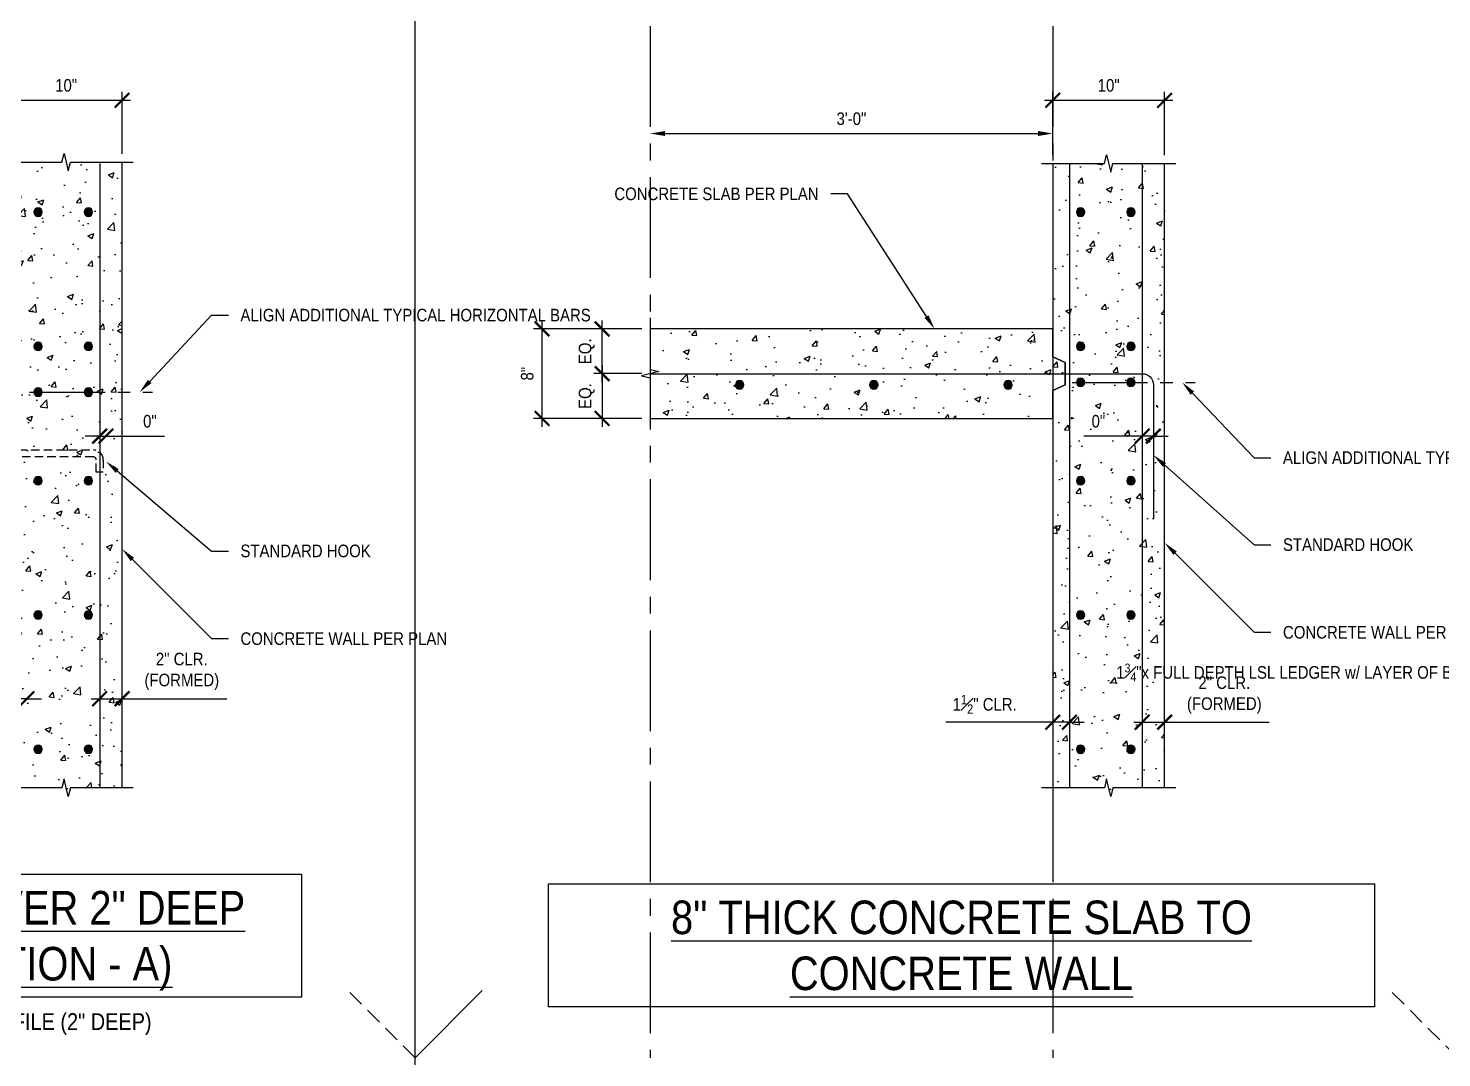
# Model space of a CAD drawing. Header units: inches. Extents: x -2661 to 42767, y -1222 to 9099.
# Drawn here: x 649.6 to 775.9, y 1811.5 to 1903.5 of the extents above; entities that cross this region are included whole.
import ezdxf
from ezdxf import colors
from ezdxf.entities.mleader import LeaderData, LeaderLine
from ezdxf.math import Vec2, Vec3

# ---------------------------------------------------------------- set-up
doc = ezdxf.new("R2010")
doc.units = ezdxf.units.IN
doc.header["$LTSCALE"] = 12
doc.header["$MEASUREMENT"] = 0
doc.header["$PDMODE"] = 3
for name, pattern in [('CENTER2', [1.125, 0.75, -0.125, 0.125, -0.125]), ('HIDDEN2', [0.1875, 0.125, -0.0625]), ('HIDDEN4', [0.09375, 0.0625, -0.03125])]:
    doc.linetypes.add(name, pattern=pattern)
doc.layers.get('0').update_dxf_attribs({"linetype": 'CONTINUOUS'})
doc.layers.get('DefPoints').update_dxf_attribs({"color": 251, "linetype": 'CONTINUOUS'})
doc.layers.add('DESIGNER COMMENTS', color=221, linetype='CONTINUOUS', plot=False)
doc.layers.add('S-ANNO-GRID-NONPLOT', color=251, linetype='CONTINUOUS', plot=False)
for name, color, linetype in [('S-ANNO-DIMS', 2, 'CONTINUOUS'), ('S-ANNO-NOTE', 4, 'CONTINUOUS'), ('S-BOLT', 2, 'CONTINUOUS'), ('S-BREAK', 2, 'CONTINUOUS'), ('S-CONC', 4, 'CONTINUOUS'), ('S-GRID', 1, 'CENTER2'), ('S-REBAR', 7, 'CONTINUOUS')]:
    doc.layers.add(name, color=color, linetype=linetype)
doc.layers.add('S-HATCH2', color=2, linetype='CONTINUOUS', transparency=0.5)
doc.styles.add('Arial', font='arial.ttf', dxfattribs={"width": 0.85})
doc.dimstyles.new('DIM-12_Se', dxfattribs={"dimscale": 12, "dimtxt": 0.09375, "dimasz": 0.109375, "dimexe": 0.0625, "dimexo": 0.0625, "dimgap": 0.0625, "dimtad": 1, "dimdec": 4, "dimzin": 11, "dimdsep": 46, "dimlunit": 4, "dimtxsty": 'Arial', "dimblk": 'ARCHTICK', "dimcen": 0.125, "dimdle": 0.0625, "dimclrd": 256, "dimclre": 256, "dimclrt": 4, "dimadec": 0, "dimazin": 0, "dimtfac": 0.75, "dimtdec": 4, "dimtmove": 0, "dimatfit": 3, "dimfxl": 1, "dimfrac": 1, "dimtolj": 1, "dimtzin": 0, "dimarcsym": 0})
pattern_1 = [(50, (249.3637, 1555.5466), (5.37945, -0.47064), [0.5625, -6.1875]), (355, (249.3637, 1555.5466), (-1.040635, 5.64144), [0.45, -4.95]), (100.4514, (249.812, 1555.5073), (4.338816, 5.1708), [0.47805, -5.258566]), (46.1842, (249.364, 1557.0466), (8.00431, -1.241395), [0.84375, -9.28125]), (96.6356, (250.031, 1556.943), (7.00996, 7.30589), [0.71708, -7.88785]), (351.1842, (249.364, 1557.0466), (7.00996, 7.30589), [0.675, -7.425]), (21, (250.1137, 1556.6716), (4.476803, -3.019642), [0.5625, -6.1875]), (326, (250.1137, 1556.6716), (1.824865, 5.438625), [0.45, -4.95]), (71.4514, (250.487, 1556.42), (6.30167, 2.418984), [0.47805, -5.258566]), (37.5, (249.3637, 1555.5466), (0.091199, 2.496704), [0, -4.89, 0, -5.025, 0, -4.96875]), (7.5, (249.3637, 1555.5466), (1.973022, 2.958088), [0, -2.865, 0, -4.7775, 0, -1.89375]), (327.5, (247.6912, 1555.5466), (4.003668, -0.1691615), [0, -1.875, 0, -5.85, 0, -7.7625]), (317.5, (246.9412, 1555.5466), (4.373896, 0.750787), [0, -2.4375, 0, -3.885, 0, -5.5125])]

# ---------------------------------------------------------------- blocks, each defined once
blk = doc.blocks.new('Se_24x36_STARTERS_GRID')
for p, q in [((-186.42, -92), (-186.42, 276)), ((-186.42, 0), (-180.42, 6))]:
    blk.add_line(p, q)
at = {"linetype": 'HIDDEN2'}
for p, q in [((-186.42, 0), (-192.42, 6)), ((-93.21, 0), (-99.21, 6))]:
    blk.add_line(p, q, dxfattribs=at)
blk = doc.blocks.new('*D1874')
at = {"layer": 'DefPoints', "color": 0, "transparency": 16777216}
for p in [(705.17, 1894.14), (741.17, 1894.14), (741.17, 1894.14)]:
    blk.add_point(p, dxfattribs=at)
at = {"layer": 'DESIGNER COMMENTS', "lineweight": -2, "transparency": 16777216}
blk.add_line((706.49, 1894.14), (739.86, 1894.14), dxfattribs=at)
at = {"layer": 'DESIGNER COMMENTS', "transparency": 16777216}
for points in [[(706.49, 1894.36), (706.49, 1893.92), (705.17, 1894.14)], [(739.86, 1894.36), (739.86, 1893.92), (741.17, 1894.14)]]:
    blk.add_solid(points, dxfattribs=at)
at = {"layer": 'DESIGNER COMMENTS', "transparency": 16777216, "insert": (723.17, 1895.46), "char_height": 1.125, "attachment_point": 5, "style": 'Arial'}
blk.add_mtext('\\A1;3\'-0"', dxfattribs=at)
blk = doc.blocks.new('*U521')
h = blk.add_hatch(color=256)
h.dxf.hatch_style = 1
h.paths.add_polyline_path([(0.375, 0, 1), (-0.375, 0, 1)])
at = {"color": 0}
blk.add_circle((0, 0), 0.375, dxfattribs=at)
blk = doc.blocks.new('*U1828')
at = {"layer": 'S-REBAR', "linetype": 'ByBlock', "rotation": 180}
blk.add_blockref('*U521', (0, 0), dxfattribs=at)
blk = doc.blocks.new('*U1817')
at = {"layer": 'S-REBAR', "color": 0, "linetype": 'ByBlock', "lineweight": -2, "transparency": 16777216}
for p in [(0, 0), (12, 0), (24, 0)]:
    blk.add_blockref('*U1828', p, dxfattribs=at)
blk = doc.blocks.new('_ARCHTICK')
at = {"color": 0, "linetype": 'ByBlock', "const_width": 0.15}
blk.add_lwpolyline([(-0.5, -0.5), (0.5, 0.5)], dxfattribs=at)
blk = doc.blocks.new('*D1875')
at = {"layer": 'DefPoints', "color": 0, "transparency": 16777216}
for p in [(749.17, 1841.53), (751.17, 1841.53), (751.17, 1841.53)]:
    blk.add_point(p, dxfattribs=at)
at = {"layer": 'S-ANNO-DIMS', "lineweight": -2, "transparency": 16777216}
for p, q in [((748.42, 1841.53), (751.17, 1841.53)), ((751.17, 1841.53), (760.53, 1841.53))]:
    blk.add_line(p, q, dxfattribs=at)
at = {"layer": 'S-ANNO-DIMS', "lineweight": -2, "transparency": 16777216, "xscale": 1.3125, "yscale": 1.3125, "zscale": 1.3125, "rotation": 180}
blk.add_blockref('_ARCHTICK', (749.17, 1841.53), dxfattribs=at)
at = {"layer": 'S-ANNO-DIMS', "lineweight": -2, "transparency": 16777216, "xscale": 1.3125, "yscale": 1.3125, "zscale": 1.3125}
blk.add_blockref('_ARCHTICK', (751.17, 1841.53), dxfattribs=at)
at = {"layer": 'S-ANNO-DIMS', "color": 4, "transparency": 16777216, "insert": (756.51, 1843.96), "char_height": 1.125, "width": 8.596, "attachment_point": 5, "style": 'Arial'}
blk.add_mtext('\\A1;2" CLR. (FORMED)', dxfattribs=at)
blk = doc.blocks.new('*D1876')
at = {"layer": 'DefPoints', "color": 0, "transparency": 16777216}
for p in [(741.17, 1841.53), (741.17, 1841.53), (742.66, 1841.53)]:
    blk.add_point(p, dxfattribs=at)
at = {"layer": 'S-ANNO-DIMS', "lineweight": -2, "transparency": 16777216}
for p, q in [((741.17, 1841.53), (731.61, 1841.53)), ((742.66, 1841.53), (741.17, 1841.53)), ((742.66, 1841.53), (743.97, 1841.53))]:
    blk.add_line(p, q, dxfattribs=at)
at = {"layer": 'S-ANNO-DIMS', "lineweight": -2, "transparency": 16777216, "xscale": 1.3125, "yscale": 1.3125, "zscale": 1.3125}
blk.add_blockref('_ARCHTICK', (741.17, 1841.53), dxfattribs=at)
at = {"layer": 'S-ANNO-DIMS', "lineweight": -2, "transparency": 16777216, "xscale": 1.3125, "yscale": 1.3125, "zscale": 1.3125, "rotation": 180}
blk.add_blockref('_ARCHTICK', (742.66, 1841.53), dxfattribs=at)
at = {"layer": 'S-ANNO-DIMS', "color": 4, "transparency": 16777216, "insert": (735.08, 1843.13), "char_height": 1.125, "width": 5.841, "attachment_point": 5, "style": 'Arial'}
blk.add_mtext('\\A1;1{\\H0.75x;\\S1#2;}" CLR.', dxfattribs=at)
blk = doc.blocks.new('*D1878')
at = {"layer": 'DefPoints', "color": 0, "transparency": 16777216}
for p in [(657.96, 1897.11), (647.96, 1891.58), (657.96, 1891.58)]:
    blk.add_point(p, dxfattribs=at)
at = {"layer": 'S-ANNO-DIMS', "lineweight": -2, "transparency": 16777216}
for p, q in [((647.21, 1897.11), (658.71, 1897.11)), ((647.96, 1892.33), (647.96, 1897.86)), ((657.96, 1892.33), (657.96, 1897.86))]:
    blk.add_line(p, q, dxfattribs=at)
at = {"layer": 'S-ANNO-DIMS', "lineweight": -2, "transparency": 16777216, "xscale": 1.3125, "yscale": 1.3125, "zscale": 1.3125, "rotation": 180}
blk.add_blockref('_ARCHTICK', (647.96, 1897.11), dxfattribs=at)
at = {"layer": 'S-ANNO-DIMS', "lineweight": -2, "transparency": 16777216, "xscale": 1.3125, "yscale": 1.3125, "zscale": 1.3125}
blk.add_blockref('_ARCHTICK', (657.96, 1897.11), dxfattribs=at)
at = {"layer": 'S-ANNO-DIMS', "color": 4, "transparency": 16777216, "insert": (652.96, 1898.44), "char_height": 1.125, "attachment_point": 5, "style": 'Arial'}
blk.add_mtext('\\A1;10"', dxfattribs=at)
blk = doc.blocks.new('*D1882')
at = {"layer": 'DefPoints', "color": 0, "transparency": 16777216}
for p in [(695.51, 1876.68), (705.17, 1876.68), (705.17, 1868.68)]:
    blk.add_point(p, dxfattribs=at)
at = {"layer": 'S-ANNO-DIMS', "lineweight": -2, "transparency": 16777216}
for p, q in [((704.42, 1876.68), (694.76, 1876.68)), ((695.51, 1867.93), (695.51, 1877.43)), ((704.42, 1868.68), (694.76, 1868.68))]:
    blk.add_line(p, q, dxfattribs=at)
at = {"layer": 'S-ANNO-DIMS', "lineweight": -2, "transparency": 16777216, "xscale": 1.3125, "yscale": 1.3125, "zscale": 1.3125}
for p, rotation in [((695.51, 1876.68), 90), ((695.51, 1868.68), 270)]:
    blk.add_blockref('_ARCHTICK', p, dxfattribs=dict(at, rotation=rotation))
at = {"layer": 'S-ANNO-DIMS', "color": 4, "transparency": 16777216, "insert": (694.19, 1872.68), "char_height": 1.125, "attachment_point": 5, "rotation": 90, "style": 'Arial'}
blk.add_mtext('\\A1;8"', dxfattribs=at)
blk = doc.blocks.new('*D1864')
at = {"layer": 'DefPoints', "color": 0, "transparency": 16777216}
for p in [(655.96, 1843.63), (657.96, 1843.63), (657.96, 1843.63)]:
    blk.add_point(p, dxfattribs=at)
at = {"layer": 'S-ANNO-DIMS', "lineweight": -2, "transparency": 16777216}
for p, q in [((655.21, 1843.63), (657.96, 1843.63)), ((657.96, 1843.63), (667.33, 1843.63))]:
    blk.add_line(p, q, dxfattribs=at)
at = {"layer": 'S-ANNO-DIMS', "lineweight": -2, "transparency": 16777216, "xscale": 1.3125, "yscale": 1.3125, "zscale": 1.3125, "rotation": 180}
blk.add_blockref('_ARCHTICK', (655.96, 1843.63), dxfattribs=at)
at = {"layer": 'S-ANNO-DIMS', "lineweight": -2, "transparency": 16777216, "xscale": 1.3125, "yscale": 1.3125, "zscale": 1.3125}
blk.add_blockref('_ARCHTICK', (657.96, 1843.63), dxfattribs=at)
at = {"layer": 'S-ANNO-DIMS', "color": 4, "transparency": 16777216, "insert": (663.3, 1846.07), "char_height": 1.125, "width": 8.596, "attachment_point": 5, "style": 'Arial'}
blk.add_mtext('\\A1;2" CLR. (FORMED)', dxfattribs=at)
blk = doc.blocks.new('*D1865')
at = {"layer": 'DefPoints', "color": 0, "transparency": 16777216}
for p in [(647.96, 1843.63), (647.96, 1843.63), (649.45, 1843.63)]:
    blk.add_point(p, dxfattribs=at)
at = {"layer": 'S-ANNO-DIMS', "lineweight": -2, "transparency": 16777216}
for p, q in [((647.96, 1843.63), (638.4, 1843.63)), ((649.45, 1843.63), (647.96, 1843.63)), ((649.45, 1843.63), (650.76, 1843.63))]:
    blk.add_line(p, q, dxfattribs=at)
at = {"layer": 'S-ANNO-DIMS', "lineweight": -2, "transparency": 16777216, "xscale": 1.3125, "yscale": 1.3125, "zscale": 1.3125}
blk.add_blockref('_ARCHTICK', (647.96, 1843.63), dxfattribs=at)
at = {"layer": 'S-ANNO-DIMS', "lineweight": -2, "transparency": 16777216, "xscale": 1.3125, "yscale": 1.3125, "zscale": 1.3125, "rotation": 180}
blk.add_blockref('_ARCHTICK', (649.45, 1843.63), dxfattribs=at)
at = {"layer": 'S-ANNO-DIMS', "color": 4, "transparency": 16777216, "insert": (641.87, 1845.24), "char_height": 1.125, "width": 5.841, "attachment_point": 5, "style": 'Arial'}
blk.add_mtext('\\A1;1{\\H0.75x;\\S1#2;}" CLR.', dxfattribs=at)
blk = doc.blocks.new('*U1829')
at = {"layer": 'S-REBAR', "linetype": 'ByBlock', "rotation": 180}
blk.add_blockref('*U521', (0, 0), dxfattribs=at)
blk = doc.blocks.new('*U1827')
at = {"layer": 'S-REBAR', "color": 0, "linetype": 'ByBlock', "lineweight": -2, "transparency": 16777216}
for p in [(0, 48), (4.5, 48), (0, 36), (4.5, 36), (0, 24), (4.5, 24), (0, 12), (4.5, 12), (0, 0), (4.5, 0)]:
    blk.add_blockref('*U1829', p, dxfattribs=at)
blk = doc.blocks.new('*D1866')
at = {"layer": 'DefPoints', "color": 0, "transparency": 16777216}
for p in [(700.88, 1876.68), (705.17, 1876.68), (705.17, 1872.68)]:
    blk.add_point(p, dxfattribs=at)
at = {"layer": 'S-ANNO-DIMS', "lineweight": -2, "transparency": 16777216}
for p, q in [((704.42, 1876.68), (700.13, 1876.68)), ((700.88, 1871.93), (700.88, 1877.43)), ((704.42, 1872.68), (700.13, 1872.68))]:
    blk.add_line(p, q, dxfattribs=at)
at = {"layer": 'S-ANNO-DIMS', "lineweight": -2, "transparency": 16777216, "xscale": 1.3125, "yscale": 1.3125, "zscale": 1.3125}
for p, rotation in [((700.88, 1876.68), 90), ((700.88, 1872.68), 270)]:
    blk.add_blockref('_ARCHTICK', p, dxfattribs=dict(at, rotation=rotation))
at = {"layer": 'S-ANNO-DIMS', "color": 4, "transparency": 16777216, "insert": (699.51, 1874.68), "char_height": 1.125, "attachment_point": 5, "rotation": 90, "style": 'Arial'}
blk.add_mtext('\\A1;EQ.', dxfattribs=at)
blk = doc.blocks.new('*D1867')
at = {"layer": 'DefPoints', "color": 0, "transparency": 16777216}
for p in [(705.17, 1872.68), (700.88, 1868.68), (705.17, 1868.68)]:
    blk.add_point(p, dxfattribs=at)
at = {"layer": 'S-ANNO-DIMS', "lineweight": -2, "transparency": 16777216}
for p, q in [((700.88, 1873.43), (700.88, 1867.93)), ((704.42, 1872.68), (700.13, 1872.68)), ((704.42, 1868.68), (700.13, 1868.68))]:
    blk.add_line(p, q, dxfattribs=at)
at = {"layer": 'S-ANNO-DIMS', "lineweight": -2, "transparency": 16777216, "xscale": 1.3125, "yscale": 1.3125, "zscale": 1.3125}
for p, rotation in [((700.88, 1872.68), 90), ((700.88, 1868.68), 270)]:
    blk.add_blockref('_ARCHTICK', p, dxfattribs=dict(at, rotation=rotation))
at = {"layer": 'S-ANNO-DIMS', "color": 4, "transparency": 16777216, "insert": (699.51, 1870.68), "char_height": 1.125, "attachment_point": 5, "rotation": 90, "style": 'Arial'}
blk.add_mtext('\\A1;EQ.', dxfattribs=at)
blk = doc.blocks.new('*U1816')
at = {"layer": 'S-REBAR', "linetype": 'ByBlock', "rotation": 180}
blk.add_blockref('*U521', (0, 0), dxfattribs=at)
blk = doc.blocks.new('*U1815')
at = {"layer": 'S-REBAR', "color": 0, "linetype": 'ByBlock', "lineweight": -2, "transparency": 16777216}
for p in [(0, 48), (4.5, 48), (0, 36), (4.5, 36), (0, 24), (4.5, 24), (0, 12), (4.5, 12), (0, 0), (4.5, 0)]:
    blk.add_blockref('*U1816', p, dxfattribs=at)
blk = doc.blocks.new('*D1868')
at = {"layer": 'DefPoints', "color": 0, "transparency": 16777216}
for p in [(749.17, 1867.1), (749.17, 1867.1), (750.17, 1867.1)]:
    blk.add_point(p, dxfattribs=at)
at = {"layer": 'S-ANNO-DIMS', "lineweight": -2, "transparency": 16777216}
for p, q in [((749.17, 1867.1), (743.95, 1867.1)), ((750.17, 1867.1), (749.17, 1867.1)), ((750.17, 1867.1), (751.49, 1867.1))]:
    blk.add_line(p, q, dxfattribs=at)
at = {"layer": 'S-ANNO-DIMS', "lineweight": -2, "transparency": 16777216, "xscale": 1.3125, "yscale": 1.3125, "zscale": 1.3125}
blk.add_blockref('_ARCHTICK', (749.17, 1867.1), dxfattribs=at)
at = {"layer": 'S-ANNO-DIMS', "lineweight": -2, "transparency": 16777216, "xscale": 1.3125, "yscale": 1.3125, "zscale": 1.3125, "rotation": 180}
blk.add_blockref('_ARCHTICK', (750.17, 1867.1), dxfattribs=at)
at = {"layer": 'S-ANNO-DIMS', "color": 4, "transparency": 16777216, "insert": (745.25, 1868.42), "char_height": 1.125, "attachment_point": 5, "style": 'Arial'}
blk.add_mtext('\\A1;0"', dxfattribs=at)
blk = doc.blocks.new('*D1904')
at = {"layer": 'DefPoints', "color": 0, "transparency": 16777216}
for p in [(655.96, 1867.1), (655.96, 1867.1), (656.52, 1867.1)]:
    blk.add_point(p, dxfattribs=at)
at = {"layer": 'S-ANNO-DIMS', "lineweight": -2, "transparency": 16777216}
for p, q in [((655.96, 1867.1), (654.65, 1867.1)), ((655.96, 1867.1), (656.52, 1867.1)), ((656.52, 1867.1), (661.75, 1867.1))]:
    blk.add_line(p, q, dxfattribs=at)
at = {"layer": 'S-ANNO-DIMS', "lineweight": -2, "transparency": 16777216, "xscale": 1.3125, "yscale": 1.3125, "zscale": 1.3125}
blk.add_blockref('_ARCHTICK', (655.96, 1867.1), dxfattribs=at)
at = {"layer": 'S-ANNO-DIMS', "lineweight": -2, "transparency": 16777216, "xscale": 1.3125, "yscale": 1.3125, "zscale": 1.3125, "rotation": 180}
blk.add_blockref('_ARCHTICK', (656.52, 1867.1), dxfattribs=at)
at = {"layer": 'S-ANNO-DIMS', "color": 4, "transparency": 16777216, "insert": (660.45, 1868.42), "char_height": 1.125, "attachment_point": 5, "style": 'Arial'}
blk.add_mtext('\\A1;0"', dxfattribs=at)
blk = doc.blocks.new('*D1906')
at = {"layer": 'DefPoints', "color": 0, "transparency": 16777216}
for p in [(751.17, 1897.11), (741.17, 1891.47), (751.17, 1891.47)]:
    blk.add_point(p, dxfattribs=at)
at = {"layer": 'S-ANNO-DIMS', "lineweight": -2, "transparency": 16777216}
for p, q in [((740.42, 1897.11), (751.92, 1897.11)), ((741.17, 1892.22), (741.17, 1897.86)), ((751.17, 1892.22), (751.17, 1897.86))]:
    blk.add_line(p, q, dxfattribs=at)
at = {"layer": 'S-ANNO-DIMS', "lineweight": -2, "transparency": 16777216, "xscale": 1.3125, "yscale": 1.3125, "zscale": 1.3125, "rotation": 180}
blk.add_blockref('_ARCHTICK', (741.17, 1897.11), dxfattribs=at)
at = {"layer": 'S-ANNO-DIMS', "lineweight": -2, "transparency": 16777216, "xscale": 1.3125, "yscale": 1.3125, "zscale": 1.3125}
blk.add_blockref('_ARCHTICK', (751.17, 1897.11), dxfattribs=at)
at = {"layer": 'S-ANNO-DIMS', "color": 4, "transparency": 16777216, "insert": (746.17, 1898.44), "char_height": 1.125, "attachment_point": 5, "style": 'Arial'}
blk.add_mtext('\\A1;10"', dxfattribs=at)

msp = doc.modelspace()

# ---------------------------------------------------------------- hatches: boundary and pattern name
at = {"layer": 'S-HATCH2'}
h = msp.add_hatch(dxfattribs=at)
h.set_pattern_fill('AR-CONC', color=256, scale=0.75, style=0)
h.set_pattern_definition([(50, (156.1546, 1659.5466), (5.37945, -0.47064), [0.5625, -6.1875]), (355, (156.1546, 1659.5466), (-1.040635, 5.64144), [0.45, -4.95]), (100.4514, (156.603, 1659.5073), (4.338816, 5.1708), [0.47805, -5.258566]), (46.1842, (156.1546, 1661.0466), (8.00431, -1.241395), [0.84375, -9.28125]), (96.6356, (156.822, 1660.943), (7.00996, 7.30589), [0.71708, -7.88785]), (351.1842, (156.155, 1661.0466), (7.00996, 7.30589), [0.675, -7.425]), (21, (156.9046, 1660.6716), (4.476803, -3.01964), [0.5625, -6.1875]), (326, (156.9046, 1660.6716), (1.824865, 5.438625), [0.45, -4.95]), (71.4514, (157.2777, 1660.42), (6.30167, 2.418984), [0.47805, -5.258566]), (37.5, (156.1546, 1659.5466), (0.091199, 2.496704), [0, -4.89, 0, -5.025, 0, -4.96875]), (7.5, (156.1546, 1659.5466), (1.973022, 2.958088), [0, -2.865, 0, -4.7775, 0, -1.89375]), (327.5, (154.4821, 1659.5466), (4.003668, -0.1691615), [0, -1.875, 0, -5.85, 0, -7.7625]), (317.5, (153.732, 1659.5466), (4.373896, 0.750787), [0, -2.4375, 0, -3.885, 0, -5.5125])])
h.paths.add_polyline_path([(647.96399, 1835.67953), (652.58542, 1835.67953), (652.77471, 1836.45788), (653.15328, 1834.90118), (653.34257, 1835.67953), (657.96399, 1835.67953), (657.96399, 1891.57509), (647.96399, 1891.57509)])
h = msp.add_hatch(dxfattribs=at)
h.set_pattern_fill('AR-CONC', color=256, scale=0.75, style=0)
h.set_pattern_definition(pattern_1)
h.paths.add_polyline_path([(751.17309, 1891.4703), (741.17309, 1891.4703), (741.17309, 1874.17953), (742.27866, 1873.67953), (742.27866, 1871.67953), (741.17309, 1871.17953), (741.17309, 1835.67953), (745.79452, 1835.67953), (745.98381, 1836.45788), (746.36238, 1834.90118), (746.55167, 1835.67953), (751.17309, 1835.67953)])
h = msp.add_hatch(dxfattribs=at)
h.set_pattern_fill('AR-CONC', color=256, scale=0.75, style=0)
h.set_pattern_definition(pattern_1)
h.paths.add_polyline_path([(741.17309, 1868.67953), (741.17309, 1871.17953), (742.27866, 1871.67953), (742.27866, 1873.67953), (741.17309, 1874.17953), (741.17309, 1876.67953), (705.17309, 1876.67953), (705.17309, 1873.0581), (705.95144, 1872.86882), (704.39474, 1872.49024), (705.17309, 1872.30096), (705.17309, 1868.67953)])

# ---------------------------------------------------------------- linework, layer by layer
at = {"layer": 'DESIGNER COMMENTS', "linetype": 'CENTER2'}
for p, q in [((705.17309, 2011.73791), (705.17309, 1811.54657)), ((741.17309, 2011.73791), (741.17309, 1811.54657))]:
    msp.add_line(p, q, dxfattribs=at)
at = {"layer": 'S-BOLT', "linetype": 'HIDDEN4'}
msp.add_lwpolyline([(655.65149, 1863.89094), (655.65149, 1864.98469, 0.414213562), (655.40149, 1865.23469), (647.58899, 1865.23469), (647.58899, 1865.85969), (655.40149, 1865.85969, -0.414213562), (656.27649, 1864.98469), (656.27649, 1863.89094)], format="xyb", close=True, dxfattribs=at)
at = {"layer": 'S-BREAK'}
for points in [[(646.96399, 1891.57509), (652.58542, 1891.57509), (652.77471, 1892.35344), (653.15328, 1890.79674), (653.34257, 1891.57509), (658.96399, 1891.57509)], [(740.17309, 1891.4703), (745.79452, 1891.4703), (745.98381, 1892.24865), (746.36238, 1890.69195), (746.55167, 1891.4703), (752.17309, 1891.4703)], [(705.17309, 1877.67953), (705.17309, 1873.0581), (705.95144, 1872.86882), (704.39474, 1872.49024), (705.17309, 1872.30096), (705.17309, 1867.67953)], [(658.96399, 1835.67953), (653.34257, 1835.67953), (653.15328, 1834.90118), (652.77471, 1836.45788), (652.58542, 1835.67953), (646.96399, 1835.67953)], [(752.17309, 1835.67953), (746.55167, 1835.67953), (746.36238, 1834.90118), (745.98381, 1836.45788), (745.79452, 1835.67953), (740.17309, 1835.67953)]]:
    msp.add_lwpolyline(points, dxfattribs=at)
at = {"layer": 'S-CONC'}
for points in [[(657.96399, 1835.67953), (657.96399, 1891.57509)], [(741.17309, 1891.4703), (741.17309, 1874.17953), (742.27866, 1873.67953), (742.27866, 1871.67953), (741.17309, 1871.17953), (741.17309, 1835.67953)], [(751.17309, 1835.67953), (751.17309, 1891.4703)], [(705.17309, 1868.67953), (741.17309, 1868.67953), (741.17309, 1871.17953), (742.27866, 1871.67953), (742.27866, 1873.67953), (741.17309, 1874.17953), (741.17309, 1876.67953), (705.17309, 1876.67953)]]:
    msp.add_lwpolyline(points, dxfattribs=at)
at = {"layer": 'S-GRID', "color": 1, "linetype": 'CENTER2', "ltscale": 0.75}
for p, q in [((742.90654, 1871.89651), (753.89059, 1871.89651)), ((649.69744, 1871.02746), (660.68149, 1871.02746))]:
    msp.add_line(p, q, dxfattribs=at)
at = {"layer": 'S-REBAR'}
for points in [[(655.96399, 1891.4703), (655.96399, 1835.67953)], [(742.65915, 1891.4703), (742.65915, 1835.67953)], [(749.17309, 1891.4703), (749.17309, 1835.67953)]]:
    msp.add_lwpolyline(points, dxfattribs=at)
msp.add_lwpolyline([(705.17309, 1872.67953), (749.17309, 1872.67953, -0.414213562), (750.17309, 1871.67953), (750.17309, 1859.67953)], format="xyb", dxfattribs=at)

# ---------------------------------------------------------------- block references
at = {"layer": 'S-ANNO-GRID-NONPLOT'}
msp.add_blockref('Se_24x36_STARTERS_GRID', (870.57281, 1811.54657), dxfattribs=at)
at = {"layer": 'S-REBAR', "xscale": -1, "rotation": 180}
for name, p in [('*U1827', (650.45005, 1887.11269)), ('*U1815', (743.65915, 1887.11269))]:
    msp.add_blockref(name, p, dxfattribs=at)
at = {"layer": 'S-REBAR', "xscale": -1}
msp.add_blockref('*U1817', (737.17309, 1871.67953), dxfattribs=at)
at = {"layer": 'S-REBAR', "linetype": 'ByBlock', "xscale": -1, "rotation": 180}
for p in [(743.65915, 1871.89651), (748.15915, 1871.89651), (650.45005, 1871.02746), (654.95005, 1871.02746)]:
    msp.add_blockref('*U521', p, dxfattribs=at)

# ---------------------------------------------------------------- texts
at = {"layer": 'DESIGNER COMMENTS', "insert": (639.80007, 1814.54657), "char_height": 1.5, "attachment_point": 5, "style": 'Arial'}
msp.add_mtext('VERCO - PLW2 FLOOR DECK PROFILE (2" DEEP)', dxfattribs=at)
at = {"layer": 'S-ANNO-NOTE', "color": 191, "char_height": 3, "attachment_point": 8, "style": 'Arial', "bg_fill": 16, "box_fill_scale": 1.5, "bg_fill_color": 256, "bg_fill_transparency": 0}
for s, insert, width in [('{\\L3" CONCRETE FILL OVER 2" DEEP METAL DECK (OPTION - A)}', (639.80007, 1817.54657), 65.3895195), ('{\\L8" THICK CONCRETE SLAB TO CONCRETE WALL}', (733.00917, 1817.54657), 70.845123)]:
    msp.add_mtext(s, dxfattribs=dict(at, insert=insert, width=width))

# ---------------------------------------------------------------- dimensions: what is measured, and where the dimension line sits
at = {"layer": 'DESIGNER COMMENTS'}
dim = msp.add_linear_dim(base=(741.17309, 1894.13887), p1=(705.17309, 1894.13887), p2=(741.17309, 1894.13887), angle=180, dimstyle='DIM-12_Se', override={"dimsah": 1, "dimclrt": 256}, dxfattribs=at)
dim.commit()
dim.dimension.update_dxf_attribs({"geometry": '*D1874', "text_midpoint": (723.17309, 1895.46365)})
at = {"layer": 'S-ANNO-DIMS'}
dim = msp.add_linear_dim(base=(657.96399, 1897.11243), p1=(647.96399, 1891.57509), p2=(657.96399, 1891.57509), angle=180, dimstyle='DIM-12_Se', dxfattribs=at)
dim.commit()
dim.dimension.update_dxf_attribs({"geometry": '*D1878', "text_midpoint": (652.96399, 1897.11243), "dimtype": 160})
for base, p1, p2, angle, picture, middle in [((751.17309, 1897.11243), (741.17309, 1891.4703), (751.17309, 1891.4703), 180, '*D1906', (746.17309, 1898.43682)), ((695.51097, 1876.67953), (705.17309, 1868.67953), (705.17309, 1876.67953), 270, '*D1882', (694.18657, 1872.67953))]:
    dim = msp.add_linear_dim(base=base, p1=p1, p2=p2, angle=angle, dimstyle='DIM-12_Se', dxfattribs=at)
    dim.commit()
    dim.dimension.update_dxf_attribs({"geometry": picture, "text_midpoint": middle})
for base, p1, p2, angle, text, picture, middle in [((700.87664, 1876.67953), (705.17309, 1872.67953), (705.17309, 1876.67953), 270, 'EQ.', '*D1866', (699.51042, 1874.67953)), ((700.87664, 1868.67953), (705.17309, 1872.67953), (705.17309, 1868.67953), 90, 'EQ.', '*D1867', (699.51042, 1870.67953)), ((657.96399, 1843.63117), (655.96399, 1843.63117), (657.96399, 1843.63117), 180, '<> CLR. (FORMED)', '*D1864', (663.30096, 1846.06611)), ((751.17309, 1841.52588), (749.17309, 1841.52588), (751.17309, 1841.52588), 180, '<> CLR. (FORMED)', '*D1875', (756.51006, 1843.96082))]:
    dim = msp.add_linear_dim(base=base, p1=p1, p2=p2, angle=angle, text=text, dimstyle='DIM-12_Se', dxfattribs=at)
    dim.commit()
    dim.dimension.update_dxf_attribs({"geometry": picture, "text_midpoint": middle})
dim = msp.add_linear_dim(base=(655.96399, 1867.09803), p1=(656.52252, 1867.09803), p2=(655.96399, 1867.09803), text='0"', dimstyle='DIM-12_Se', dxfattribs=at)
dim.commit()
dim.dimension.update_dxf_attribs({"geometry": '*D1904', "text_midpoint": (660.44707, 1867.09803), "dimtype": 160})
for base, p1, p2, text, picture, middle in [((749.17309, 1867.09803), (750.17309, 1867.09803), (749.17309, 1867.09803), '0"', '*D1868', (745.24854, 1868.42242)), ((647.96399, 1843.63117), (649.45005, 1843.63117), (647.96399, 1843.63117), '<> CLR.', '*D1865', (641.86964, 1845.23797)), ((741.17309, 1841.52588), (742.65915, 1841.52588), (741.17309, 1841.52588), '<> CLR.', '*D1876', (735.07874, 1843.13267))]:
    dim = msp.add_linear_dim(base=base, p1=p1, p2=p2, text=text, dimstyle='DIM-12_Se', dxfattribs=at)
    dim.commit()
    dim.dimension.update_dxf_attribs({"geometry": picture, "text_midpoint": middle})

# ---------------------------------------------------------------- leaders
at = {"layer": 'S-ANNO-NOTE'}
ml = msp.add_multileader_mtext('Standard', dxfattribs=at)
ml.set_content('\\A1;CONCRETE SLAB PER PLAN', color=4, style='Arial')
ml.set_leader_properties(color=2)
ml.build(insert=Vec2(0, 0))
ml.multileader.update_dxf_attribs({"dogleg_length": 0.36, "arrow_head_size": 1.3125, "scale": 12})
ctx = ml.context
ctx.base_point, ctx.scale, ctx.char_height, ctx.arrow_head_size, ctx.landing_gap_size, ctx.plane_origin = Vec3(704.83688, 1888.74956), 12, 1.125, 1.3125, 1.08, Vec3(712.43943, 2126.71423)
ctx.text_align_type = 2
notes = []
notes.append((ctx, [(0, (1, 1, 0), (722.81454, 1888.74956), (-1, 0), 1.5, [(0, [(730.59737, 1876.67953)], 0, [])])]))
ctx.mtext.insert, ctx.mtext.width, ctx.mtext.alignment, ctx.mtext.flow_direction = Vec3(720.23454, 1889.31206), 15.0614428, 3, 5
ml = msp.add_multileader_mtext('Standard', dxfattribs=at)
ml.set_content('\\A1;HORIZONAL HOLDOWN PER PLAN', color=4, style='Arial')
ml.set_leader_properties(color=2)
ml.build(insert=Vec2(0, 0))
ml.multileader.update_dxf_attribs({"dogleg_length": 0.36, "arrow_head_size": 1.3125, "scale": 12})
ctx = ml.context
ctx.base_point, ctx.scale, ctx.char_height, ctx.arrow_head_size, ctx.landing_gap_size, ctx.plane_origin = Vec3(792.55612, 1880.85923), 12, 1.125, 1.3125, 1.08, Vec3(859.19758, 2155.6092)
ctx.text_align_type = 2
notes.append((ctx, [(0, (1, 1, 0), (818.1192, 1880.85923), (-1, 0), 1.5, [(0, [(824.33666, 1866.66072)], 0, [])])]))
ctx.mtext.insert, ctx.mtext.width, ctx.mtext.alignment, ctx.mtext.flow_direction = Vec3(815.5392, 1881.43132), 22.5152516, 3, 5
ml = msp.add_multileader_mtext('Standard', dxfattribs=at)
ml.set_content('\\A1;ALIGN ADDITIONAL TYPICAL HORIZONTAL BARS', color=4, style='Arial')
ml.set_leader_properties(color=2)
ml.build(insert=Vec2(0, 0))
ml.multileader.update_dxf_attribs({"dogleg_length": 0.36, "arrow_head_size": 1.3125, "scale": 12})
ctx = ml.context
ctx.base_point, ctx.scale, ctx.char_height, ctx.arrow_head_size, ctx.landing_gap_size, ctx.plane_origin = Vec3(574.25489, 1877.90355), 12, 1.125, 1.3125, 1.08, Vec3(467.67252, 2128.01362)
notes.append((ctx, [(0, (1, 1, 0), (572.75489, 1877.90355), (1, 0), 1.5, [(0, [(566.32777, 1871.58021)], 0, [])])]))
ctx.mtext.insert, ctx.mtext.width, ctx.mtext.flow_direction = Vec3(575.33489, 1878.47564), 14.036485, 5
ml = msp.add_multileader_mtext('Standard', dxfattribs=at)
ml.set_content('\\A1;ALIGN ADDITIONAL TYPICAL HORIZONTAL BARS', color=4, style='Arial')
ml.set_leader_properties(color=2)
ml.build(insert=Vec2(0, 0))
ml.multileader.update_dxf_attribs({"dogleg_length": 0.36, "arrow_head_size": 1.3125, "scale": 12})
ctx = ml.context
ctx.base_point, ctx.scale, ctx.char_height, ctx.arrow_head_size, ctx.landing_gap_size, ctx.plane_origin = Vec3(667.46399, 1877.90355), 12, 1.125, 1.3125, 1.08, Vec3(560.88162, 2128.01362)
notes.append((ctx, [(0, (1, 1, 0), (665.96399, 1877.90355), (1, 0), 1.5, [(0, [(659.53687, 1871.02746)], 0, [])])]))
ctx.mtext.insert, ctx.mtext.width, ctx.mtext.flow_direction = Vec3(668.54399, 1878.47564), 14.036485, 5
ml = msp.add_multileader_mtext('Standard', dxfattribs=at)
ml.set_content('\\A1;ALIGN ADDITIONAL TYPICAL HORIZONTAL BARS', color=4, style='Arial')
ml.set_leader_properties(color=2)
ml.build(insert=Vec2(0, 0))
ml.multileader.update_dxf_attribs({"dogleg_length": 0.36, "arrow_head_size": 1.3125, "scale": 12})
ctx = ml.context
ctx.base_point, ctx.scale, ctx.char_height, ctx.arrow_head_size, ctx.landing_gap_size, ctx.plane_origin = Vec3(760.67309, 1865.16542), 12, 1.125, 1.3125, 1.08, Vec3(654.09071, 2128.32992)
notes.append((ctx, [(0, (1, 1, 0), (759.17309, 1865.16542), (1, 0), 1.5, [(0, [(752.74597, 1871.89651)], 0, [])])]))
ctx.mtext.insert, ctx.mtext.width, ctx.mtext.flow_direction = Vec3(761.75309, 1865.73751), 14.036485, 5
ml = msp.add_multileader_mtext('Standard', dxfattribs=at)
ml.set_content('\\A1;STANDARD HOOK', color=4, style='Arial')
ml.set_leader_properties(color=2)
ml.build(insert=Vec2(0, 0))
ml.multileader.update_dxf_attribs({"dogleg_length": 0.36, "arrow_head_size": 1.3125, "scale": 12})
ctx = ml.context
ctx.base_point, ctx.scale, ctx.char_height, ctx.arrow_head_size, ctx.landing_gap_size, ctx.plane_origin = Vec3(760.67309, 1857.39532), 12, 1.125, 1.3125, 1.08, Vec3(654.09071, 2120.25586)
notes.append((ctx, [(0, (1, 1, 0), (759.17309, 1857.39532), (1, 0), 1.5, [(0, [(750.17309, 1865.39532)], 0, [])])]))
ctx.mtext.insert, ctx.mtext.width, ctx.mtext.flow_direction = Vec3(761.75309, 1857.96742), 12.2900544, 5
ml = msp.add_multileader_mtext('Standard', dxfattribs=at)
ml.set_content('\\A1;STANDARD HOOK', color=4, style='Arial')
ml.set_leader_properties(color=2)
ml.build(insert=Vec2(0, 0))
ml.multileader.update_dxf_attribs({"dogleg_length": 0.36, "arrow_head_size": 1.3125, "scale": 12})
ctx = ml.context
ctx.base_point, ctx.scale, ctx.char_height, ctx.arrow_head_size, ctx.landing_gap_size, ctx.plane_origin = Vec3(574.25489, 1856.83023), 12, 1.125, 1.3125, 1.08, Vec3(467.67252, 2119.69077)
notes.append((ctx, [(0, (1, 1, 0), (572.75489, 1856.83023), (1, 0), 1.5, [(0, [(563.31342, 1864.83023)], 0, [])])]))
ctx.mtext.insert, ctx.mtext.width, ctx.mtext.flow_direction = Vec3(575.33489, 1857.40233), 12.2900544, 5
ml = msp.add_multileader_mtext('Standard', dxfattribs=at)
ml.set_content('\\A1;STANDARD HOOK', color=4, style='Arial')
ml.set_leader_properties(color=2)
ml.build(insert=Vec2(0, 0))
ml.multileader.update_dxf_attribs({"dogleg_length": 0.36, "arrow_head_size": 1.3125, "scale": 12})
ctx = ml.context
ctx.base_point, ctx.scale, ctx.char_height, ctx.arrow_head_size, ctx.landing_gap_size, ctx.plane_origin = Vec3(667.46399, 1856.83023), 12, 1.125, 1.3125, 1.08, Vec3(560.88162, 2119.69077)
notes.append((ctx, [(0, (1, 1, 0), (665.96399, 1856.83023), (1, 0), 1.5, [(0, [(656.52252, 1864.83023)], 0, [])])]))
ctx.mtext.insert, ctx.mtext.width, ctx.mtext.flow_direction = Vec3(668.54399, 1857.40233), 12.2900544, 5
ml = msp.add_multileader_mtext('Standard', dxfattribs=at)
ml.set_content('\\A1;{\\C4;1\\H0.7x;\\S3#4;\\H1.42857x;"x FULL DEPTH LSL LEDGER w/ LAYER OF BITUTHENE w/ (2) \\H0.7x;\\S5#8;\\H1.4286x;"%%C ANCHOR BOLTS @16"O.C.  (8" EMBED.) }', color=256, style='Arial')
ml.set_leader_properties(color=2)
ml.build(insert=Vec2(0, 0))
ml.multileader.update_dxf_attribs({"dogleg_length": 0.36, "arrow_head_size": 1.3125, "scale": 12})
ctx = ml.context
ctx.base_point, ctx.scale, ctx.char_height, ctx.arrow_head_size, ctx.landing_gap_size, ctx.plane_origin = Vec3(789.85115, 1846.04097), 12, 1.125, 1.3125, 0.75, Vec3(862.98252, 2140.89589)
ctx.text_align_type = 2
notes.append((ctx, [(0, (1, 1, 0), (818.1192, 1846.04097), (-1, 0), 1.5, [(0, [(831.35147, 1859.27324)], 0, [])])]))
ctx.mtext.insert, ctx.mtext.width, ctx.mtext.alignment, ctx.mtext.flow_direction = Vec3(815.8692, 1846.76885), 26.5054853, 3, 5
ml = msp.add_multileader_mtext('Standard', dxfattribs=at)
ml.set_content('\\A1;{\\C4;BEAM PER PLAN w/ HANGER PER SCHEDULE}', color=4, style='Arial')
ml.set_leader_properties(color=2)
ml.build(insert=Vec2(0, 0))
ml.multileader.update_dxf_attribs({"dogleg_length": 0.36, "arrow_head_size": 1.3125, "scale": 12})
ctx = ml.context
ctx.base_point, ctx.scale, ctx.char_height, ctx.arrow_head_size, ctx.landing_gap_size, ctx.plane_origin = Vec3(798.15859, 1853.59548), 12, 1.125, 1.3125, 1.08, Vec3(859.19758, 2149.6092)
ctx.text_align_type = 2
notes.append((ctx, [(0, (1, 1, 0), (818.1192, 1853.59548), (-1, 0), 1.5, [(0, [(823.79695, 1859.27324)], 0, [])])]))
ctx.mtext.insert, ctx.mtext.width, ctx.mtext.alignment, ctx.mtext.flow_direction = Vec3(815.5392, 1854.16758), 18.2336881, 3, 5
ml = msp.add_multileader_mtext('Standard', dxfattribs=at)
ml.set_content('\\A1;CONCRETE WALL PER PLAN', color=4, style='Arial')
ml.set_leader_properties(color=2)
ml.build(insert=Vec2(0, 0))
ml.multileader.update_dxf_attribs({"dogleg_length": 0.36, "arrow_head_size": 1.3125, "scale": 12})
ctx = ml.context
ctx.base_point, ctx.scale, ctx.char_height, ctx.arrow_head_size, ctx.landing_gap_size, ctx.plane_origin = Vec3(574.25489, 1849.00075), 12, 1.125, 1.3125, 1.08, Vec3(467.67252, 2111.86128)
notes.append((ctx, [(0, (1, 1, 0), (572.75489, 1849.00075), (1, 0), 1.5, [(0, [(564.75489, 1857.00075)], 0, [])])]))
ctx.mtext.insert, ctx.mtext.width, ctx.mtext.flow_direction = Vec3(575.33489, 1849.56363), 12.2900544, 5
ml = msp.add_multileader_mtext('Standard', dxfattribs=at)
ml.set_content('\\A1;CONCRETE WALL PER PLAN', color=4, style='Arial')
ml.set_leader_properties(color=2)
ml.build(insert=Vec2(0, 0))
ml.multileader.update_dxf_attribs({"dogleg_length": 0.36, "arrow_head_size": 1.3125, "scale": 12})
ctx = ml.context
ctx.base_point, ctx.scale, ctx.char_height, ctx.arrow_head_size, ctx.landing_gap_size, ctx.plane_origin = Vec3(667.46399, 1849.00075), 12, 1.125, 1.3125, 1.08, Vec3(560.88162, 2111.86128)
notes.append((ctx, [(0, (1, 1, 0), (665.96399, 1849.00075), (1, 0), 1.5, [(0, [(657.96399, 1857.00075)], 0, [])])]))
ctx.mtext.insert, ctx.mtext.width, ctx.mtext.flow_direction = Vec3(668.54399, 1849.56363), 12.2900544, 5
ml = msp.add_multileader_mtext('Standard', dxfattribs=at)
ml.set_content('\\A1;CONCRETE WALL PER PLAN', color=4, style='Arial')
ml.set_leader_properties(color=2)
ml.build(insert=Vec2(0, 0))
ml.multileader.update_dxf_attribs({"dogleg_length": 0.36, "arrow_head_size": 1.3125, "scale": 12})
ctx = ml.context
ctx.base_point, ctx.scale, ctx.char_height, ctx.arrow_head_size, ctx.landing_gap_size, ctx.plane_origin = Vec3(760.67309, 1849.56583), 12, 1.125, 1.3125, 1.08, Vec3(654.09071, 2112.42637)
notes.append((ctx, [(0, (1, 1, 0), (759.17309, 1849.56583), (1, 0), 1.5, [(0, [(751.17309, 1857.56583)], 0, [])])]))
ctx.mtext.insert, ctx.mtext.width, ctx.mtext.flow_direction = Vec3(761.75309, 1850.12872), 12.2900544, 5
ml = msp.add_multileader_mtext('Standard', dxfattribs=at)
ml.set_content('\\A1;{\\C4;FINISH, S.A.D.}', color=256, style='Arial')
ml.set_leader_properties(color=2)
ml.build(insert=Vec2(0, 0))
ml.multileader.update_dxf_attribs({"dogleg_length": 0.36, "arrow_head_size": 1.3125, "scale": 12})
ctx = ml.context
ctx.base_point, ctx.scale, ctx.char_height, ctx.arrow_head_size, ctx.landing_gap_size, ctx.plane_origin = Vec3(806.36358, 1837.74687), 12, 1.125, 1.3125, 0.75, Vec3(862.98252, 2137.47894)
ctx.text_align_type = 2
notes.append((ctx, [(0, (1, 1, 0), (818.1192, 1837.74687), (-1, 0), 1.5, [(0, [(828.88474, 1848.59405)], 0, [])])]))
ctx.mtext.insert, ctx.mtext.width, ctx.mtext.alignment, ctx.mtext.flow_direction = Vec3(815.8692, 1838.42064), 24.9928001, 3, 5
for ctx, leaders in notes:
    for number, flags, end, landing, length, lines in leaders:
        leader = LeaderData()
        leader.index, (leader.has_last_leader_line, leader.has_dogleg_vector, leader.attachment_direction) = number, flags
        leader.last_leader_point, leader.dogleg_vector, leader.dogleg_length = Vec3(end), Vec3(landing), length
        for number, points, colour, breaks in lines:
            line = LeaderLine()
            line.index, line.vertices, line.color, line.breaks = number, Vec3.list(points), colors.encode_raw_color(colour), breaks
            leader.lines.append(line)
        ctx.leaders.append(leader)

doc.saveas('drawing.dxf')
